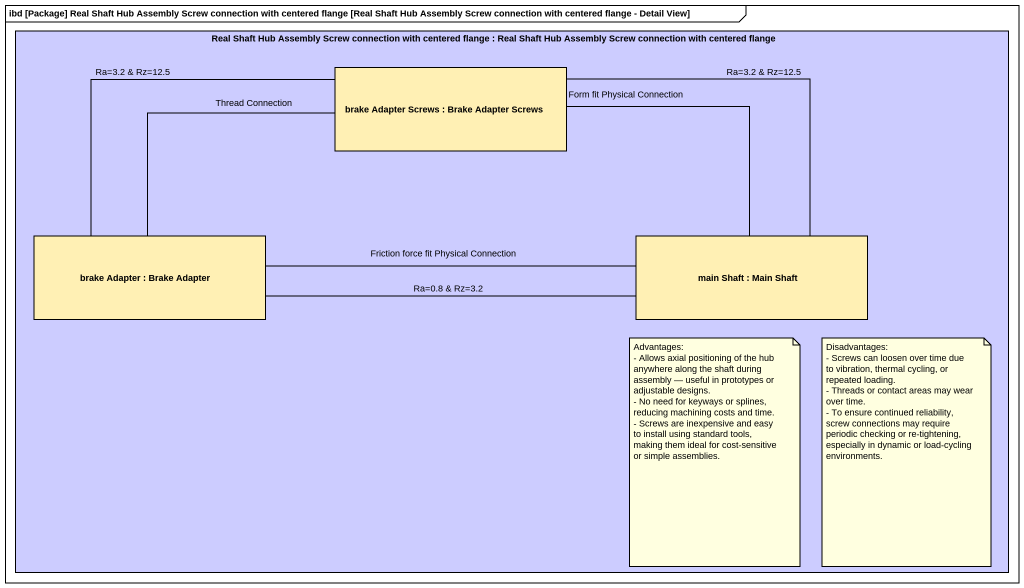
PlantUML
@startuml
mainframe ibd [Package] Real Shaft Hub Assembly Screw connection with centered flange [Real Shaft Hub Assembly Screw connection with centered flange - Detail View]
rectangle "Real Shaft Hub Assembly Screw connection with centered flange : Real Shaft Hub Assembly Screw connection with centered flange" as Real_Shaft_Hub_Assembly #CCCCFF {
  rectangle "brake Adapter Screws : Brake Adapter Screws" as brake_Adapter_Screws #FFF0B4
  rectangle "brake Adapter : Brake Adapter" as brake_Adapter #FFF0B4
  rectangle "main Shaft : Main Shaft" as main_Shaft #FFF0B4
}
brake_Adapter -right- brake_Adapter_Screws : Thread Connection
brake_Adapter -right- brake_Adapter_Screws : Ra=3.2 & Rz=12.5
brake_Adapter -right- main_Shaft : Friction force fit Physical Connection
brake_Adapter -right- main_Shaft : Ra=0.8 & Rz=3.2
main_Shaft -left- brake_Adapter_Screws : Form fit Physical Connection
main_Shaft -left- brake_Adapter_Screws : Ra=3.2 & Rz=12.5
note as N1
  Advantages:
  - Allows axial positioning of the hub anywhere along the shaft during assembly — useful in prototypes or adjustable designs.
  - No need for keyways or splines, reducing machining costs and time.
  - Screws are inexpensive and easy to install using standard tools, making them ideal for cost-sensitive or simple assemblies.
end note
note as N2
  Disadvantages:
  - Screws can loosen over time due to vibration, thermal cycling, or repeated loading.
  - Threads or contact areas may wear over time.
  - To ensure continued reliability, screw connections may require periodic checking or re-tightening, especially in dynamic or load-cycling environments.
end note
@enduml
